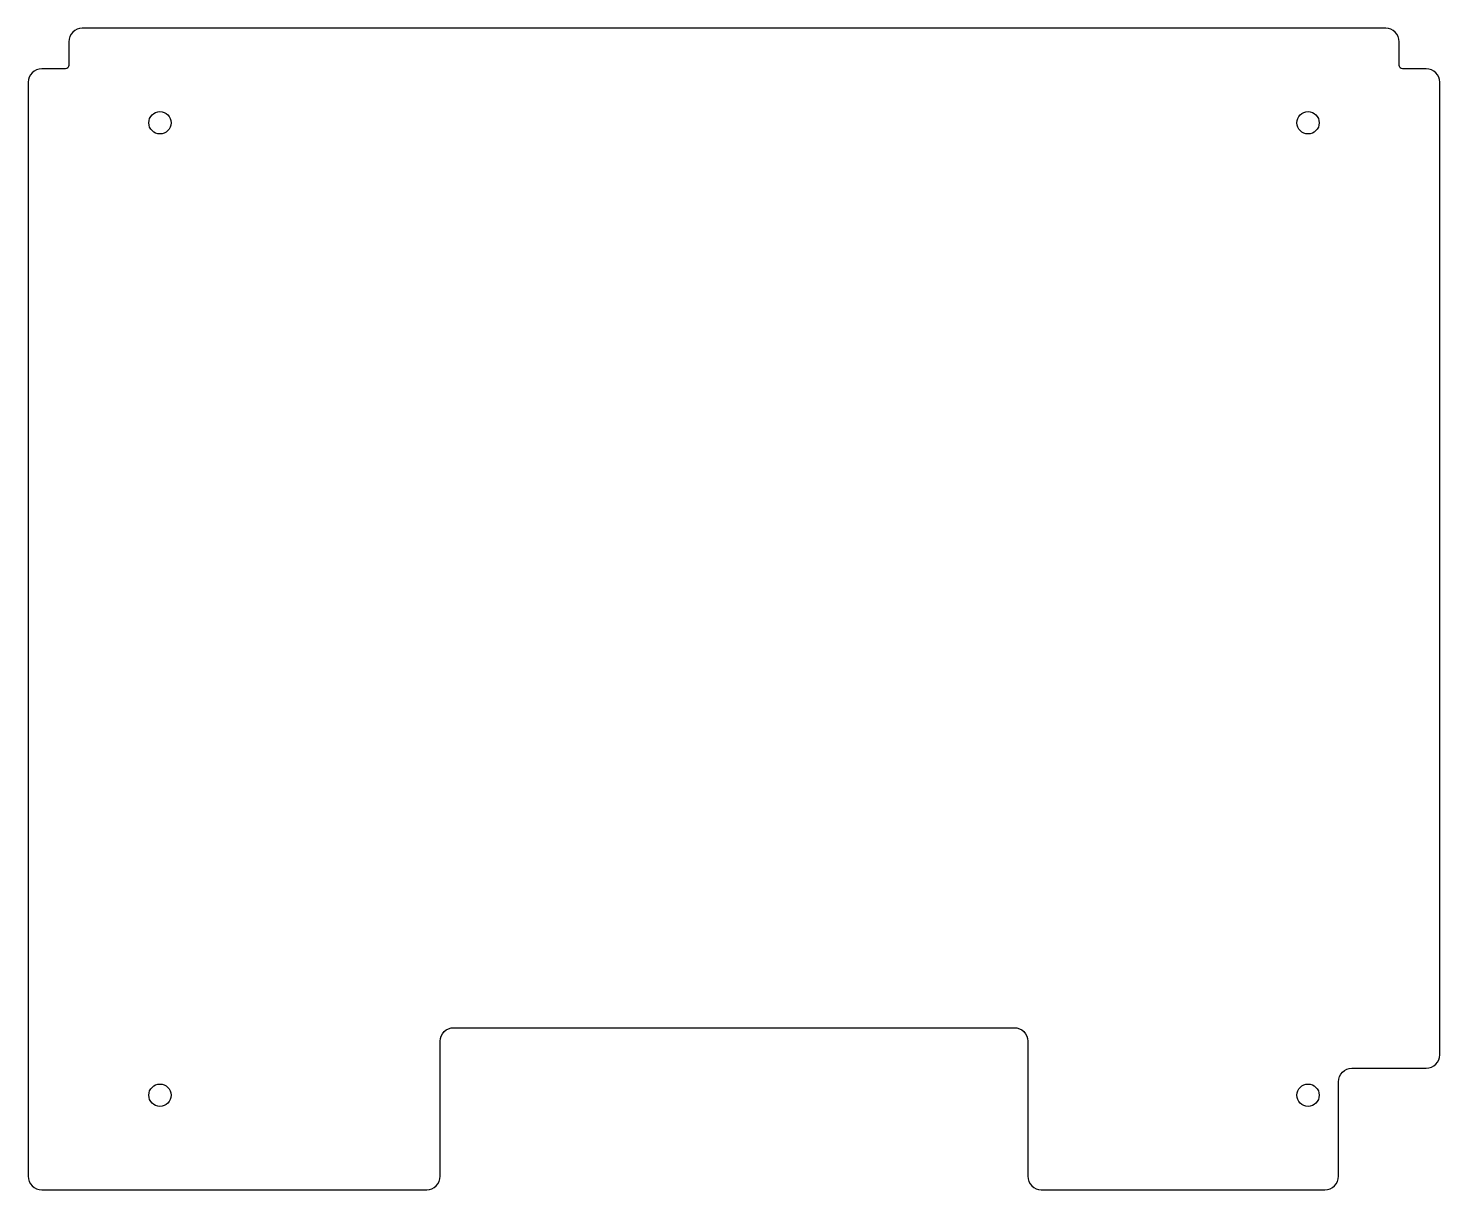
# Model space of a CAD drawing. Header units: millimetres. Extents: x -104 to 104, y -86 to 86.
import ezdxf

# ---------------------------------------------------------------- set-up
doc = ezdxf.new("R2010")
doc.units = ezdxf.units.MM
doc.layers.get('0').update_dxf_attribs({"linetype": 'CONTINUOUS'})

msp = doc.modelspace()

# ---------------------------------------------------------------- linework, layer by layer
msp.add_lwpolyline([(91.5, -68), (102.5, -68, 0.414214), (104.5, -66), (104.5, 78, 0.414214), (102.5, 80), (99, 80, -0.414214), (98.5, 80.5), (98.5, 84, 0.414214), (96.5, 86), (-96.5, 86, 0.414214), (-98.5, 84), (-98.5, 80.5, -0.414214), (-99, 80), (-102.5, 80, 0.414214), (-104.5, 78), (-104.5, -84, 0.414214), (-102.5, -86), (-45.5, -86, 0.414214), (-43.5, -84), (-43.5, -64, -0.414214), (-41.5, -62), (41.5, -62, -0.414214), (43.5, -64), (43.5, -84, 0.414214), (45.5, -86), (87.5, -86, 0.414214), (89.5, -84), (89.5, -70, -0.414214)], format="xyb", close=True)
for centre in [(-85, 72), (-85, 72), (85, 72), (-85, -72), (-85, -72), (85, -72)]:
    msp.add_circle(centre, 1.65)

doc.saveas('drawing.dxf')
